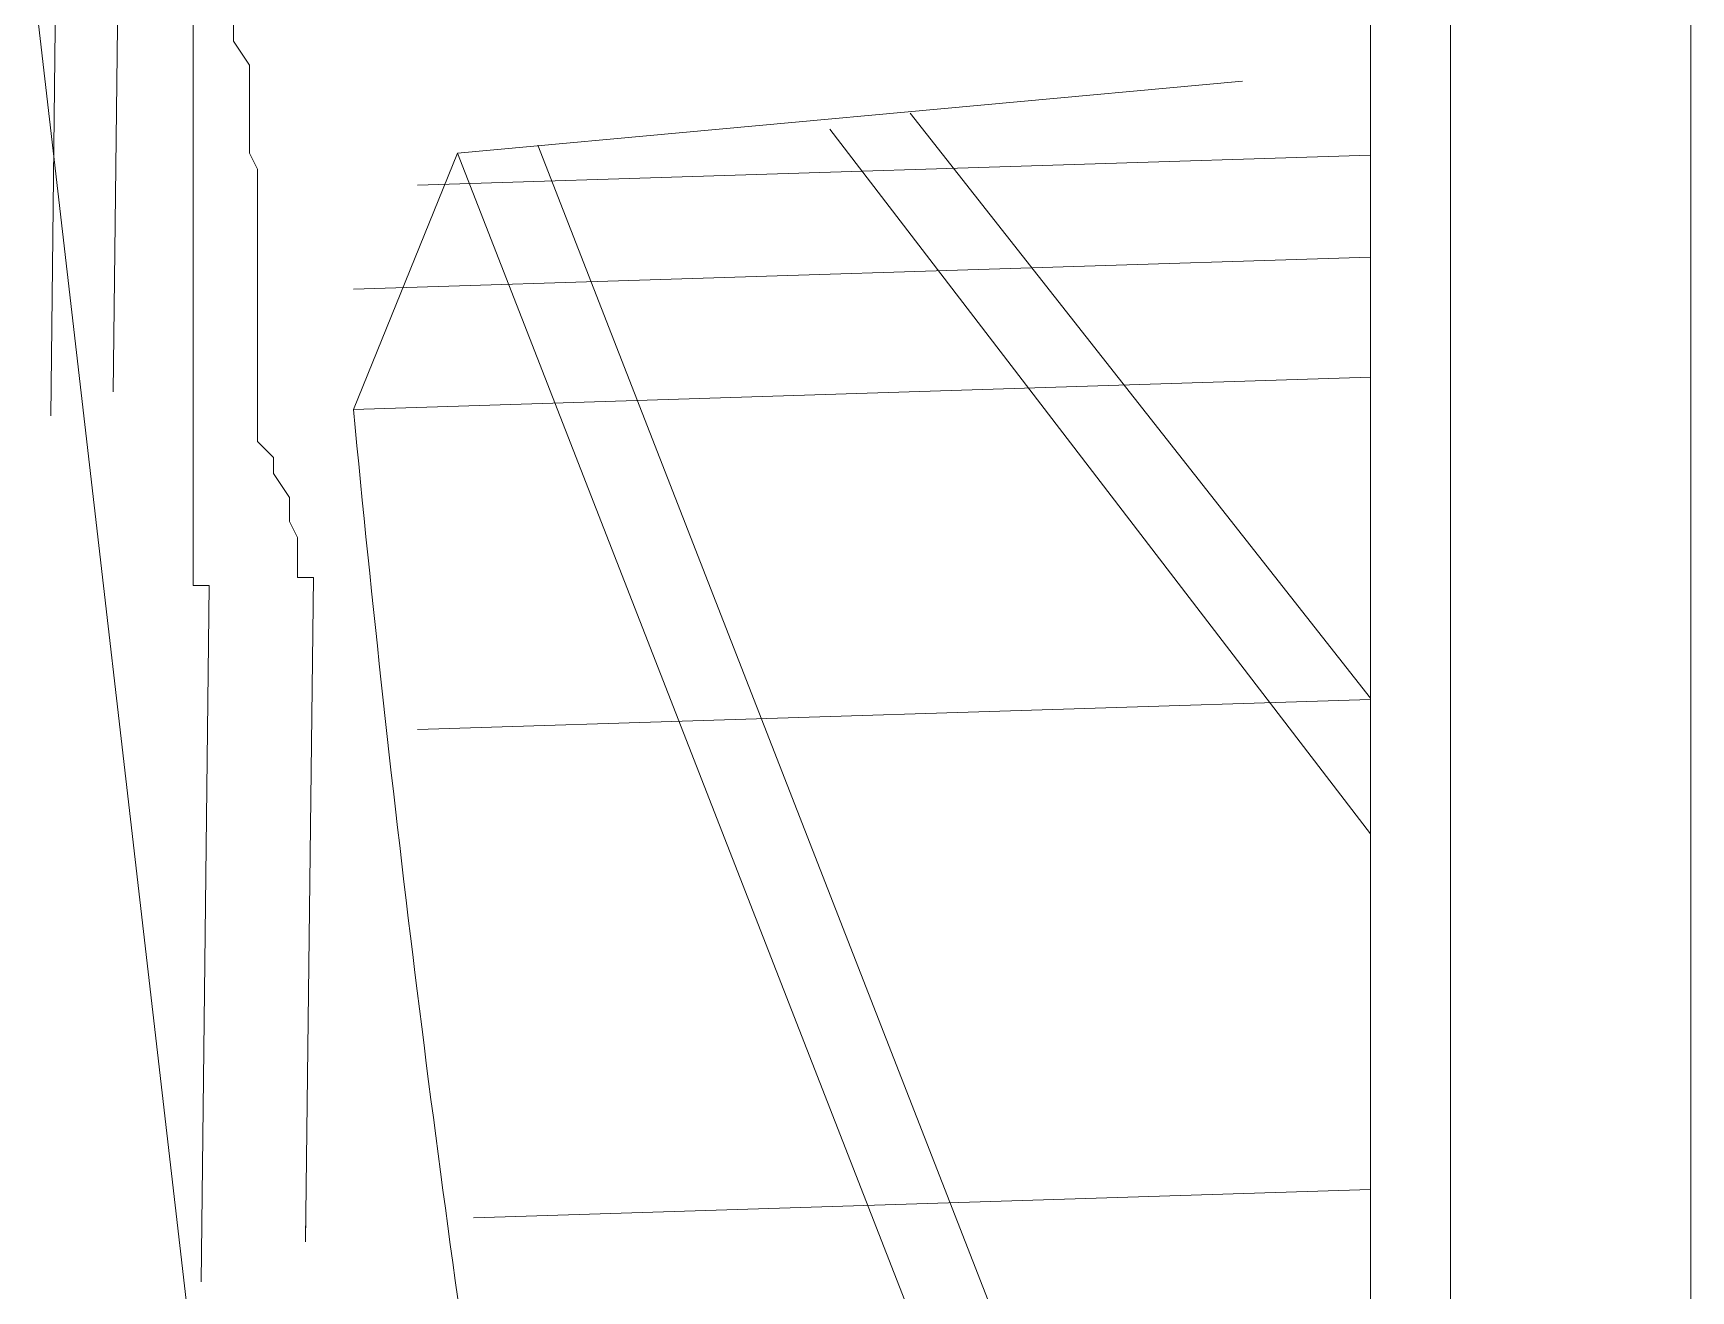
# Model space of a CAD drawing. Header units: millimetres. Extents: x 71641 to 191108, y -23091 to 29972.
# Drawn here: x 158810.3 to 158870.3, y -16751.8 to -16706.2 of the extents above; entities that cross this region are included whole.
import ezdxf

# ---------------------------------------------------------------- set-up
doc = ezdxf.new("R2010")
doc.units = ezdxf.units.MM
doc.layers.add('8', color=8, linetype='Continuous', lineweight=0)

msp = doc.modelspace()

# ---------------------------------------------------------------- linework, layer by layer
at = {"layer": '8'}
for p, q in [((158870.264, -16773.503), (158870.264, -16600.817)), ((158861.567, -16764.806), (158861.567, -16609.514)), ((158858.668, -16761.907), (158858.668, -16612.413)), ((158817.502, -16706.536), (158817.502, -16699.868)), ((158816.052, -16726.249), (158816.052, -16703.057)), ((158816.922, -16761.907), (158810.254, -16704.216)), ((158810.892, -16720.103), (158811.066, -16704.97)), ((158813.153, -16719.233), (158813.327, -16704.796)), ((158818.082, -16707.405), (158817.502, -16706.536)), ((158818.082, -16710.594), (158818.082, -16707.405)), ((158854.029, -16707.985), (158825.619, -16710.594)), ((158841.998, -16709.145), (158858.668, -16730.326)), ((158839.099, -16709.725), (158858.668, -16735.245)), ((158818.371, -16711.174), (158818.082, -16710.594)), ((158825.619, -16710.594), (158821.85, -16719.871)), ((158824.169, -16711.754), (158858.668, -16710.667)), ((158825.619, -16710.594), (158845.622, -16761.907)), ((158828.518, -16710.304), (158848.521, -16761.617)), ((158818.371, -16721.031), (158818.371, -16711.174)), ((158821.85, -16715.523), (158858.668, -16714.363)), ((158813.153, -16718.885), (158813.153, -16719.233)), ((158821.85, -16719.871), (158858.668, -16718.711)), ((158818.951, -16721.61), (158818.371, -16721.031)), ((158818.951, -16722.19), (158818.951, -16721.61)), ((158819.531, -16723.06), (158818.951, -16722.19)), ((158819.531, -16723.93), (158819.531, -16723.06)), ((158819.821, -16724.509), (158819.531, -16723.93)), ((158819.821, -16725.959), (158819.821, -16724.509)), ((158816.632, -16726.249), (158816.052, -16726.249)), ((158816.342, -16751.47), (158816.632, -16726.249)), ((158820.401, -16725.959), (158819.821, -16725.959)), ((158820.111, -16750.021), (158820.401, -16725.959)), ((158824.169, -16731.467), (158858.668, -16730.38)), ((158826.199, -16749.151), (158858.668, -16748.128)), ((158820.111, -16749.441), (158820.111, -16750.021))]:
    msp.add_line(p, q, dxfattribs=at)
msp.add_arc((159552.711, -16650.485), 734.147, 185.423248, 188.729508, dxfattribs=at)

doc.saveas('drawing.dxf')
